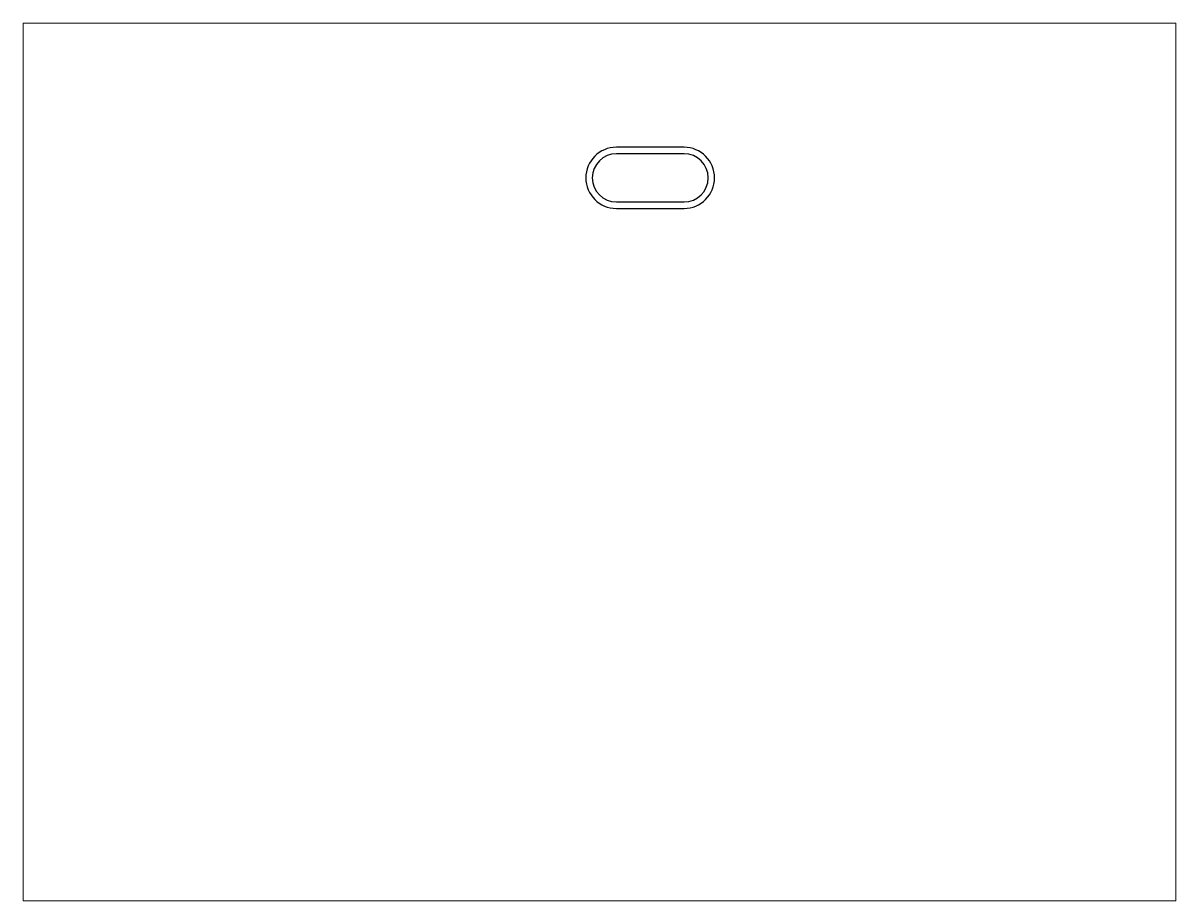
# Paper-space layout 'Layout1' of a CAD drawing. Extents: x 1.05 to 9.45, y 0.8 to 7.2.
# The model-space entities are those that its viewports show. They can reach past a viewport. Long polylines and large blocks are cut down to what shows.
import ezdxf

# ---------------------------------------------------------------- set-up
doc = ezdxf.new("R2010")
doc.units = 0
doc.header["$LTSCALE"] = 15
doc.linetypes.add('CENTERX2', pattern=[4, 2.5, -0.5, 0.5, -0.5])
doc.layers.get('0').update_dxf_attribs({"linetype": 'CONTINUOUS'})

msp = doc.modelspace()

# ---------------------------------------------------------------- linework, layer by layer
at = {"color": 0}
for points in [[(29.97, 252.97), (50.97, 252.97, 1), (50.97, 271.97), (29.97, 271.97, 1)], [(29.97, 254.97), (50.97, 254.97, 1), (50.97, 269.97), (29.97, 269.97, 1)]]:
    msp.add_lwpolyline(points, format="xyb", close=True, dxfattribs=at)

psp = doc.layouts.get("Layout1")

# ---------------------------------------------------------------- viewports
at = {"layer": '0', "color": 1, "linetype": 'CENTERX2', "ltscale": 5}
psp.add_viewport(center=(5.25, 4), size=(8.4, 6.4), view_center_point=(24.7183, 174.1686), view_height=272.817462, dxfattribs=at)

doc.saveas('drawing.dxf')
